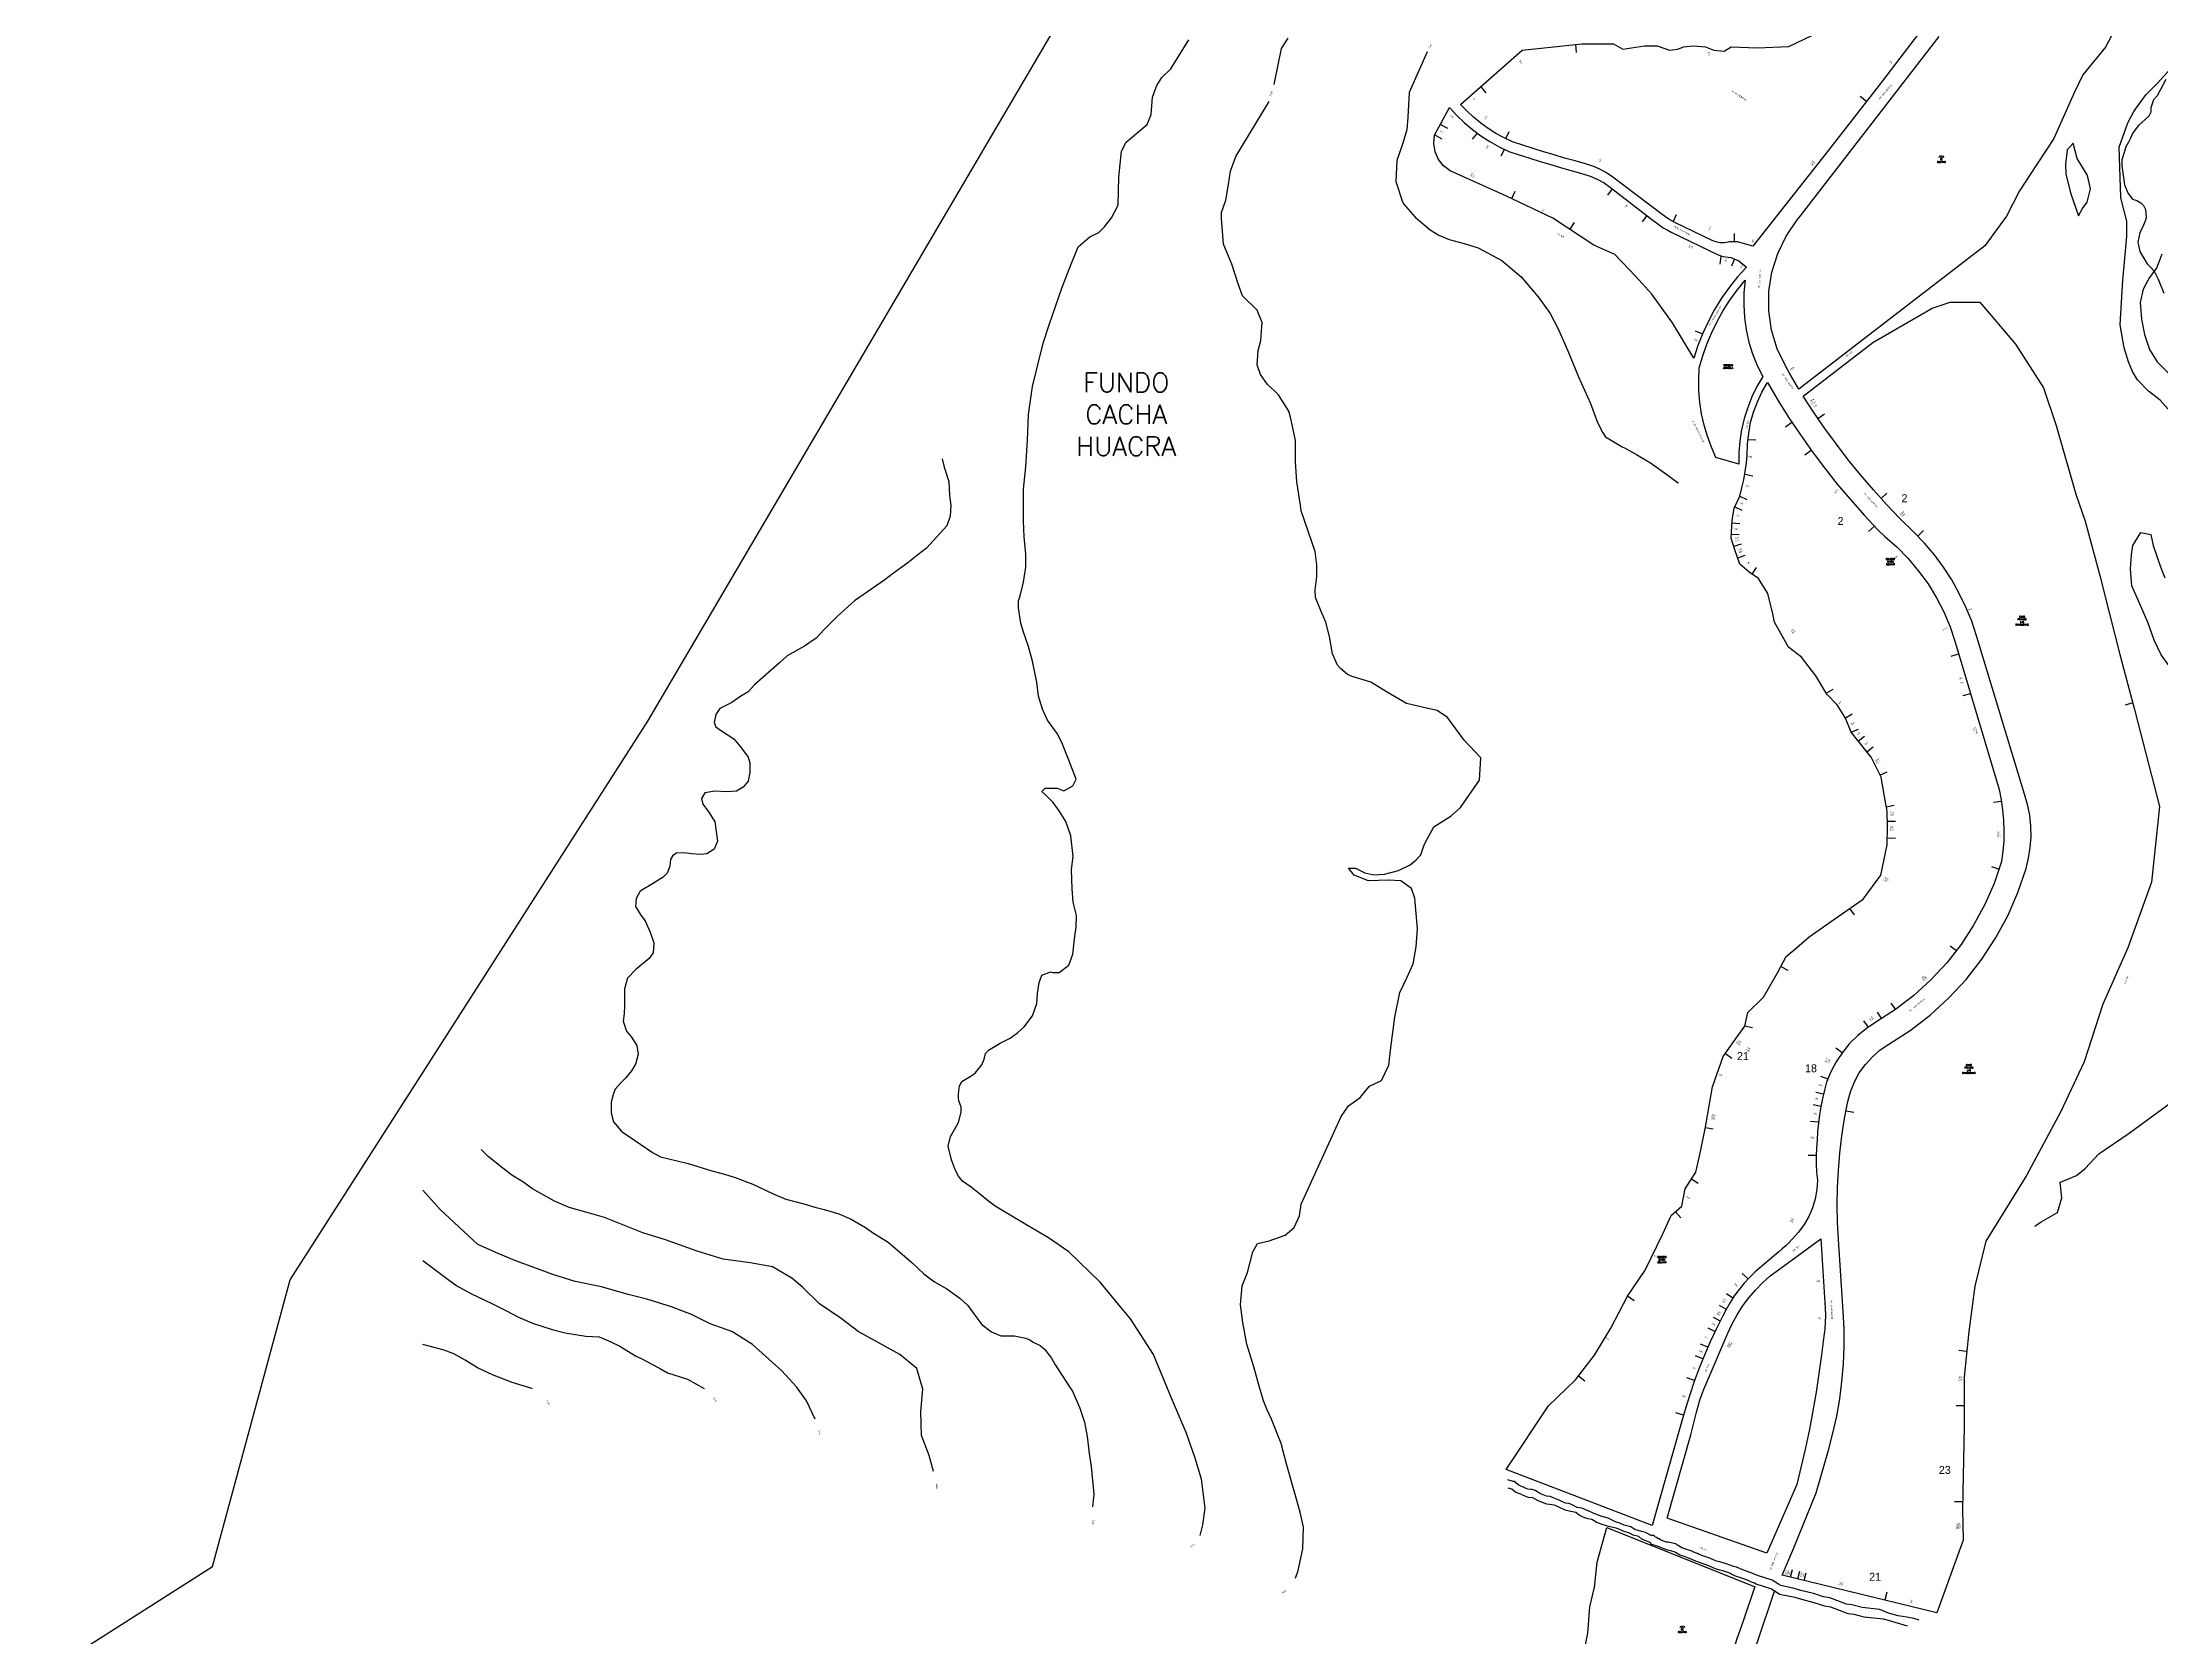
# Model space of a CAD drawing. Header units: inches. Extents: x 317537 to 321067, y 8681602 to 8686742.
# Drawn here: x 317537 to 318866, y 8682600 to 8683601 of the extents above; entities that cross this region are included whole.
import ezdxf
from ezdxf.enums import TextEntityAlignment as Align

# ---------------------------------------------------------------- set-up
doc = ezdxf.new("R2010")
doc.units = ezdxf.units.IN
doc.header["$MEASUREMENT"] = 0
for name, color, linetype in [('AVENIDAS', 56, 'Continuous'), ('CURVAS_DE_NIVEL', 8, 'Continuous'), ('CURVAS_DE_NIVEL_TEXT', 4, 'Continuous'), ('LIMITE_DISTRITO', 5, 'Continuous'), ('MANZANAS', 5, 'Continuous'), ('MEDIANERAS', 1, 'Continuous'), ('NOM_CALLES', 7, 'Continuous'), ('NOM_URBANIZACION', 7, 'Continuous'), ('NUM_CUADRA', 8, 'Continuous'), ('NUM_LOTE', 8, 'Continuous'), ('RIOS_QUEBRADAS', 4, 'Continuous'), ('TOPONIMOS', 7, 'Continuous')]:
    doc.layers.add(name, color=color, linetype=linetype)
doc.styles.add('ROMANS', font='ROMANS.shx')

msp = doc.modelspace()

# ---------------------------------------------------------------- linework, layer by layer
at = {"layer": 'AVENIDAS'}
msp.add_lwpolyline([(318623.2, 8682629.2), (318611.7, 8682595)], dxfattribs=at)
at = {"layer": 'CURVAS_DE_NIVEL'}
for points in [[(318263, 8682663.7), (318264.7, 8682670.4), (318266.1, 8682680.9), (318264, 8682699), (318259.8, 8682713), (318254.2, 8682728.4), (318245.1, 8682750), (318233.9, 8682777.3), (318219.3, 8682799.6), (318213, 8682807.3), (318200.4, 8682822.7), (318180.6, 8682841.7), (318168, 8682850.5), (318158.3, 8682856.1), (318145, 8682864.1), (318134.5, 8682870.4), (318130.3, 8682873.5), (318124.7, 8682878.1), (318119.5, 8682882.3), (318113.9, 8682886.1), (318111.4, 8682889.2), (318109.7, 8682892.7), (318107.2, 8682899.4), (318105.1, 8682908.1), (318106.5, 8682914), (318111.4, 8682922.8), (318113.2, 8682929.4), (318113.2, 8682932.6), (318111.8, 8682936.4), (318111.4, 8682938.5), (318111.4, 8682940.9), (318112.1, 8682945.8), (318113.5, 8682948.6), (318118.8, 8682951.8), (318121.9, 8682953.9), (318124.3, 8682956.7), (318126.1, 8682959.1), (318127.5, 8682962.6), (318128.5, 8682966.1), (318130.3, 8682968.2), (318137.6, 8682972.7), (318143.9, 8682975.9), (318148.8, 8682979.4), (318152.7, 8682982.9), (318157.9, 8682989.9), (318160.7, 8682997.5), (318161, 8683003.8), (318162.1, 8683010.8), (318163.8, 8683015.4), (318169.1, 8683017.5), (318170.5, 8683017.1), (318174.7, 8683017.1), (318180.6, 8683021.6), (318183.1, 8683028.6), (318184.5, 8683039.8), (318185.2, 8683045.4), (318185.5, 8683052.7), (318183.4, 8683061.1), (318182.7, 8683069.5), (318182.4, 8683081.7), (318183.4, 8683089.8), (318182, 8683102.7), (318178.9, 8683111.8), (318174.7, 8683118.4), (318170.8, 8683123.7), (318166.3, 8683128.2), (318163.8, 8683130.6), (318165.9, 8683132.7), (318169.4, 8683132.7), (318173.3, 8683132.7), (318177.5, 8683131), (318183.1, 8683134.1), (318185.2, 8683138.3), (318180.6, 8683150.2), (318176.4, 8683161.4), (318173.3, 8683167), (318167.3, 8683175.4), (318164.2, 8683182.3), (318161.7, 8683190.4), (318160.7, 8683199.1), (318157.9, 8683212.4), (318155.1, 8683222.2), (318152.3, 8683230.5), (318150.6, 8683236.1), (318149.2, 8683245.9), (318149.2, 8683250.1), (318150.2, 8683253.3), (318152.3, 8683262), (318153.7, 8683271.4), (318153.7, 8683279.5), (318152.7, 8683290.3), (318152.3, 8683300.4), (318152.3, 8683320.3), (318153.7, 8683334.3), (318154.7, 8683350.7), (318155.4, 8683367.1), (318157.9, 8683384.6), (318164.5, 8683411.9), (318168.4, 8683423.4), (318172.6, 8683435.6), (318176.4, 8683446.4), (318181, 8683458.3), (318186.6, 8683472.3), (318193.9, 8683478.6), (318199.5, 8683481.4), (318203, 8683484.9), (318207.5, 8683490.5), (318211.7, 8683498.5), (318212.1, 8683516), (318213.8, 8683532.4), (318216.6, 8683538), (318224.7, 8683544.6), (318229.9, 8683549.1), (318232.4, 8683555.4), (318233.1, 8683566.3), (318234.8, 8683570.8), (318235.8, 8683573.6), (318239, 8683578.5), (318244.6, 8683584.1), (318256, 8683602.2)], [(318318, 8683603.3), (318313.8, 8683596.7), (318309.3, 8683574.2)], [(318405.5, 8683594.6), (318394.1, 8683569.2), (318393.4, 8683553.7), (318392.6, 8683545.7), (318390, 8683536.8), (318386.4, 8683526.5), (318385.8, 8683513.3), (318389.7, 8683501.1), (318390.5, 8683499.3), (318398, 8683491), (318407.3, 8683483), (318412.8, 8683479.6), (318419.3, 8683477), (318428.6, 8683474.4), (318437.4, 8683471.6), (318452.2, 8683463.8), (318464.4, 8683453.5), (318475, 8683441), (318482.5, 8683430.4), (318487.7, 8683420.8), (318493.6, 8683407.1), (318500.4, 8683390.8), (318507.9, 8683374), (318512.3, 8683362.1), (318515.7, 8683355.6), (318517.2, 8683353), (318527.8, 8683346.8), (318529.7, 8683346), (318536.7, 8683342.1), (318545.5, 8683336.7), (318555.8, 8683329.4), (318562.8, 8683324.3), (318563, 8683324.1)], [(318868.7, 8683577.4), (318863.4, 8683567.1), (318861, 8683564.5), (318859.3, 8683559.5), (318859.3, 8683556.8), (318858, 8683554.4), (318851.6, 8683548.5), (318849.2, 8683545.5), (318847.9, 8683543.5), (318846.6, 8683540.4), (318845.3, 8683538), (318843.7, 8683535), (318842.4, 8683530.8), (318841.1, 8683526.9), (318841.1, 8683523.1), (318842.4, 8683514.4), (318842.9, 8683511.3), (318845.1, 8683505.8), (318847.9, 8683502.3), (318850.5, 8683501.3), (318853, 8683499.9), (318854.7, 8683498.2), (318856, 8683495.8), (318856.5, 8683491), (318856, 8683489), (318854.7, 8683485.9), (318852.5, 8683481.1), (318851.2, 8683475.2), (318852.5, 8683469.3), (318855.1, 8683464.7), (318857.1, 8683461.7), (318859.3, 8683459.3), (318861.5, 8683457.1), (318863.9, 8683452), (318867.4, 8683443.3)], [(318322.8, 8682637), (318324.6, 8682641.7), (318327.5, 8682655.4), (318327.9, 8682669), (318325.7, 8682678.3), (318317.5, 8682707.9), (318313.8, 8682721.5), (318307.9, 8682736.7), (318304.9, 8682743), (318302.7, 8682748.2), (318300.1, 8682757.4), (318296.8, 8682769.6), (318292.4, 8682783.7), (318289.8, 8682797.3), (318288.3, 8682808.4), (318289.4, 8682820.3), (318292.7, 8682828.8), (318296.1, 8682841.7), (318299, 8682846.9), (318306.4, 8682848.7), (318316.4, 8682852.1), (318322, 8682856.9), (318325.3, 8682864.3), (318326.4, 8682871.7), (318351.6, 8682926.7), (318356, 8682933.4), (318363.4, 8682938.6), (318369.3, 8682945.6), (318376.7, 8682949.3), (318381.5, 8682958.9), (318382.6, 8682970), (318385.2, 8682988.9), (318388.2, 8683004.4), (318393, 8683014), (318396.7, 8683022.5), (318398.5, 8683033.2), (318399.3, 8683044.3), (318397.8, 8683063.6), (318395.6, 8683069.8), (318388.9, 8683074.6), (318381.2, 8683075), (318368.6, 8683074.6), (318359.7, 8683078), (318356, 8683082.4), (318360.4, 8683082.4), (318366.4, 8683079.5), (318371.9, 8683078.3), (318378.6, 8683078.7), (318387.4, 8683080.9), (318394.8, 8683084.6), (318398.5, 8683087.6), (318401.5, 8683090.9), (318403.4, 8683096.5), (318404.5, 8683098.7), (318409.6, 8683108.3), (318420.4, 8683115.3), (318426.3, 8683120.5), (318438.3, 8683137.7), (318439.1, 8683151.7), (318428.7, 8683162.8), (318418.3, 8683176.9), (318411.7, 8683181.3), (318405, 8683182.8), (318392.4, 8683185.8), (318379.9, 8683193.1), (318370.2, 8683199.1), (318358.4, 8683202.8), (318355.4, 8683204), (318351.2, 8683207.5), (318349.1, 8683209.9), (318346, 8683216.9), (318344.2, 8683227.8), (318341.8, 8683236.8), (318339, 8683243.5), (318335.5, 8683252.2), (318335.1, 8683257.1), (318336.2, 8683265.5), (318336.2, 8683272.8), (318335.1, 8683281.2), (318326.4, 8683306.7), (318326, 8683310.2), (318323.6, 8683324.9), (318322.9, 8683337.4), (318322.9, 8683350.7), (318321.2, 8683358.8), (318319.8, 8683365.4), (318318.7, 8683369.2), (318312.1, 8683379.4), (318310, 8683381.8), (318305.4, 8683386), (318300.9, 8683392.3), (318298.8, 8683398.2), (318299.5, 8683407.3), (318301.2, 8683413.6), (318301.6, 8683419.5), (318301.9, 8683424.8), (318298.8, 8683432.5), (318289.7, 8683441.5), (318286.9, 8683449.2), (318283, 8683461.5), (318277.8, 8683474), (318276.4, 8683490.1), (318276.4, 8683493.9), (318279.2, 8683501.6), (318280.9, 8683511.4), (318282, 8683519.8), (318285.5, 8683528.9), (318306.4, 8683563.4)], [(318101.3, 8683339.2), (318102.4, 8683334), (318105.5, 8683325.1), (318105.9, 8683316.2), (318106.7, 8683310.1), (318106.3, 8683303.3), (318104.2, 8683297.3), (318091.4, 8683283.3), (318086, 8683279), (318079.7, 8683274), (318070.8, 8683267.6), (318065.2, 8683263.4), (318046.3, 8683250.3), (318035.7, 8683240.6), (318027.2, 8683232.2), (318022.2, 8683226.8), (318015, 8683221.7), (318004, 8683215.6), (317999.2, 8683211.3), (317983.6, 8683197.4), (317979.5, 8683193.2), (317974.3, 8683189.9), (317969.3, 8683186.4), (317961.8, 8683182.6), (317959.3, 8683178.9), (317958.3, 8683173.9), (317959.3, 8683171.2), (317962.9, 8683168.7), (317970.6, 8683163.7), (317974.7, 8683158.5), (317979.5, 8683152.1), (317980.7, 8683148.5), (317980.7, 8683142.5), (317979.5, 8683137.1), (317976.4, 8683133.2), (317972.2, 8683130.7), (317966, 8683130.3), (317958.7, 8683130.7), (317952.3, 8683129.8), (317950.4, 8683126.1), (317951.1, 8683122.6), (317955, 8683117.6), (317958.7, 8683111.6), (317960.4, 8683099.3), (317958.3, 8683094.3), (317953.7, 8683091.4), (317949.8, 8683091), (317944, 8683091.4), (317939.2, 8683092.1), (317934.6, 8683091.8), (317932.4, 8683090.4), (317930.9, 8683087.9), (317930.5, 8683083.7), (317928.8, 8683079.4), (317926.3, 8683076.9), (317919.5, 8683072.7), (317911.8, 8683068), (317909.3, 8683063.4), (317908.9, 8683058.4), (317912.2, 8683053), (317914.9, 8683049.5), (317918.2, 8683042.4), (317920.3, 8683035.6), (317919.9, 8683029.3), (317917.4, 8683025.8), (317909.3, 8683019.1), (317903.9, 8683013.5), (317902.1, 8683006.7), (317902.1, 8683002.1), (317902.1, 8682996.1), (317901.7, 8682991.1), (317901.2, 8682986.5), (317903.3, 8682980.1), (317906.4, 8682976.4), (317909.7, 8682971.2), (317910.6, 8682965.8), (317908.9, 8682959.5), (317906.4, 8682955.2), (317902.9, 8682951), (317899.6, 8682947.7), (317896.2, 8682943.8), (317895, 8682941), (317893.6, 8682935.7), (317893.6, 8682929), (317895, 8682923.4), (317900, 8682917.6), (317901.4, 8682916.3), (317904.3, 8682914.5), (317912.2, 8682909.1), (317919.5, 8682904.1), (317924.5, 8682901.4), (317935.1, 8682898.9), (317941.9, 8682897.2), (317956.8, 8682892.5), (317964.7, 8682890.4), (317971.4, 8682888.3), (317982.4, 8682884.1), (317994.8, 8682878.3), (318003.1, 8682874.8), (318014.5, 8682871.9), (318021.4, 8682869.8), (318027.2, 8682868.4), (318036.5, 8682865.6), (318044.2, 8682862.3), (318053.1, 8682857.1), (318058.1, 8682853.4), (318067.3, 8682847.8), (318073.3, 8682842.8), (318082.2, 8682835.1), (318089.7, 8682827.9), (318096.5, 8682822.9), (318104.2, 8682818.5), (318112.3, 8682812.7), (318117.3, 8682808.1), (318121.2, 8682802.9), (318126.2, 8682796.1), (318132.2, 8682791.5), (318138, 8682789), (318141.8, 8682789), (318146.5, 8682789), (318153.8, 8682787.6), (318156.3, 8682786.5), (318158.4, 8682785.1), (318162.7, 8682783), (318165.6, 8682780.5), (318169.8, 8682775.1), (318171.9, 8682771.2), (318176.6, 8682764.1), (318181.6, 8682756.4), (318182.9, 8682754.3), (318187.6, 8682743.7), (318190.5, 8682734.8), (318192.2, 8682725.9), (318193.4, 8682715.1), (318194.7, 8682707), (318196.3, 8682689.7), (318195.5, 8682681.7)], [(318872, 8683207.7), (318865.8, 8683216.4), (318861.5, 8683225.5), (318857.7, 8683236.1), (318851.5, 8683250.1), (318847.4, 8683259.6), (318846.6, 8683270.2), (318847.2, 8683279.1), (318848, 8683285), (318853.1, 8683293.1), (318859.3, 8683291.8), (318860.9, 8683285), (318865.3, 8683271.5), (318868.2, 8683264.7)], [(318786.6, 8682857.9), (318790.5, 8682860.5), (318800.8, 8682866.4), (318803.5, 8682875.6), (318802.4, 8682885.4), (318806.2, 8682887), (318812.7, 8682889.7), (318818.1, 8682894), (318826.7, 8682903.2), (318845.7, 8682916.2), (318889.5, 8682948.1)], [(318095.9, 8682703.9), (318093.1, 8682714), (318088.3, 8682726.5), (318087.8, 8682741.5), (318089.2, 8682755.5), (318085.4, 8682768.6), (318074.7, 8682777.3), (318058.8, 8682786), (318048.6, 8682791.8), (318038, 8682800), (318024.4, 8682809.2), (318013.8, 8682819.4), (318007, 8682825.2), (317994.9, 8682832.4), (317980.9, 8682834.8), (317963.9, 8682837.2), (317947.5, 8682842.1), (317927.7, 8682849.3), (317913.6, 8682853.7), (317889.4, 8682863.3), (317877.8, 8682866.7), (317867.2, 8682869.6), (317858, 8682873.5), (317844.4, 8682881.2), (317838.2, 8682885.6), (317831.4, 8682889.9), (317825.6, 8682894.3), (317816.4, 8682901.5), (317812, 8682905.9)], [(318021.5, 8682736.7), (318016.2, 8682748.3), (318009.9, 8682757), (318000.7, 8682767.1), (317982.3, 8682783.6), (317969.3, 8682791.8), (317955.7, 8682796.6), (317944.1, 8682802.4), (317931.5, 8682807.3), (317916, 8682812.1), (317904.4, 8682815), (317887.5, 8682819.8), (317871.1, 8682823.2), (317857, 8682827.6), (317833.3, 8682836.3), (317822.7, 8682840.6), (317810.1, 8682846.4), (317786.4, 8682868.2), (317775.5, 8682880.4)], [(317775.5, 8682836.2), (317791.3, 8682824.3), (317796.9, 8682820.4), (317805.7, 8682815.6), (317819.2, 8682809.2), (317828, 8682804.8), (317835.6, 8682800.8), (317844.4, 8682796.9), (317856.7, 8682792.9), (317864.7, 8682790.9), (317877.8, 8682788.9), (317886.2, 8682788.5), (317893.4, 8682785.3), (317899, 8682782.5), (317908.9, 8682776.5), (317913.7, 8682774.1), (317924.9, 8682768.2), (317928.9, 8682765.8), (317936.9, 8682763.4), (317941.6, 8682761.8), (317951.9, 8682756)], [(317844.3, 8682755.7), (317843.2, 8682756.2), (317831.6, 8682759.8), (317819.2, 8682764.6), (317809.7, 8682769), (317802.1, 8682773.7), (317794.9, 8682777.7), (317788.9, 8682780.1), (317775.5, 8682783.5)]]:
    msp.add_lwpolyline(points, dxfattribs=at)
at = {"layer": 'LIMITE_DISTRITO'}
msp.add_lwpolyline([(317536.9, 8682576.4), (317643.5, 8682644.2), (317692.3, 8682824.2), (317775.7, 8682954.4), (317916.7, 8683174.7), (318395, 8683989.5), (318707.3, 8684472.7), (318883, 8684586.4)], dxfattribs=at)
at = {"layer": 'MANZANAS'}
for points in [[(318716.1, 8683609.4), (318690.5, 8683575.7), (318656.6, 8683532.1), (318609.8, 8683472.8), (318600, 8683475.4), (318595.1, 8683475.4), (318594.2, 8683475.2), (318591.7, 8683474.8), (318589.1, 8683474.9), (318586.6, 8683475.4), (318584.2, 8683476.3), (318561.3, 8683487.3), (318557, 8683489.7), (318552.9, 8683492.5), (318521.8, 8683516), (318517.9, 8683518.7), (318513.7, 8683521), (318509.3, 8683522.9), (318504.8, 8683524.4), (318498.2, 8683526.2), (318491.6, 8683528), (318485, 8683530), (318478.4, 8683532), (318471.9, 8683534), (318465.4, 8683536.1), (318458.9, 8683538.2), (318453.7, 8683540.7), (318448.6, 8683543.5), (318443.8, 8683546.6), (318439.1, 8683550), (318434.6, 8683553.7), (318430.4, 8683557.6), (318426.3, 8683561.7), (318465.1, 8683595.7), (318502.5, 8683599.6), (318522.4, 8683599.7), (318528.2, 8683596.4), (318541.8, 8683598.4), (318549.6, 8683598.4), (318557.4, 8683595.8), (318562.5, 8683596.4), (318566.4, 8683597.7), (318572.2, 8683598.4), (318580, 8683597.7), (318585.2, 8683595.7), (318591.7, 8683595.1), (318596.2, 8683597.7), (318612.4, 8683597.1), (318632.2, 8683598), (318665.9, 8683614.1)], [(318834.6, 8683604.7), (318831, 8683597.5), (318816.6, 8683580.2), (318811.2, 8683568.9), (318798.6, 8683540.3), (318788, 8683524.4), (318777, 8683507.4), (318768.9, 8683491.6), (318755.2, 8683472.9), (318647, 8683389.4), (318638.6, 8683383), (318632.7, 8683393), (318630.3, 8683397.2), (318625, 8683408.3), (318621.5, 8683420), (318619.7, 8683432.1), (318619.8, 8683444.3), (318621.6, 8683456.4), (318625.3, 8683468.1), (318630.6, 8683479.1), (318637.5, 8683489.2), (318639.5, 8683491.8), (318726.5, 8683604.2)]]:
    msp.add_lwpolyline(points, dxfattribs=at)
for points in [[(318548.1, 8683488.3), (318549, 8683487.6), (318551.2, 8683485.9), (318553.5, 8683484.3), (318555.9, 8683482.9), (318558.4, 8683481.6), (318587.9, 8683467.3), (318590.9, 8683466.3), (318596, 8683465.6), (318600.9, 8683463.5), (318605.7, 8683459.6), (318600.1, 8683453.4), (318594.9, 8683446.9), (318590.1, 8683440.1), (318585.7, 8683433), (318581.8, 8683425.6), (318578.3, 8683418.1), (318575.2, 8683410.3), (318572.6, 8683402.4), (318559.4, 8683424.7), (318546.3, 8683442.7), (318536.1, 8683454), (318523.1, 8683467.4), (318510, 8683473.4), (318484.2, 8683490.2), (318455.1, 8683504.1), (318419.8, 8683519.9), (318415.7, 8683523.1), (318412.5, 8683527.2), (318410.4, 8683532), (318409.6, 8683537.2), (318410.1, 8683542.3), (318419.5, 8683559.7), (318424, 8683554.8), (318428.8, 8683550.2), (318433.9, 8683545.9), (318439.2, 8683542), (318444.8, 8683538.4), (318450.6, 8683535.1), (318456.6, 8683532.2), (318463.2, 8683530.1), (318469.8, 8683527.9), (318476.4, 8683525.9), (318483, 8683523.9), (318489.7, 8683521.9), (318496.3, 8683520), (318503, 8683518.2), (318507.7, 8683516.7), (318512.1, 8683514.7), (318516.4, 8683512.4), (318520.4, 8683509.6)], [(318576.1, 8683396.4), (318578.3, 8683403.9), (318580.9, 8683411.2), (318583.9, 8683418.5), (318587.3, 8683425.5), (318591.1, 8683432.3), (318595.3, 8683438.9), (318599.9, 8683445.2), (318604.9, 8683451.3), (318604.1, 8683443.5), (318604, 8683435.7), (318604.4, 8683427.9), (318605.5, 8683420.2), (318607.2, 8683412.6), (318609.5, 8683405.1), (318612.4, 8683397.9), (318615.9, 8683390.9), (318612.3, 8683384.7), (318609.1, 8683378.2), (318606.5, 8683371.4), (318604.3, 8683364.6), (318602.7, 8683357.5), (318601.6, 8683350.4), (318601, 8683343.2), (318601, 8683336), (318586.6, 8683340.1), (318583.7, 8683346.7), (318581.2, 8683353.5), (318579.2, 8683360.5), (318577.6, 8683367.5), (318576.5, 8683374.7), (318575.9, 8683381.9), (318575.8, 8683389.1)], [(318663.4, 8682849.4), (318662.9, 8682860.2), (318662.7, 8682871.1), (318662.9, 8682882), (318663.4, 8682892.8), (318664.3, 8682903.7), (318665.6, 8682914.5), (318667.3, 8682925.3), (318669.3, 8682936), (318670.9, 8682942.2), (318673.4, 8682948.3), (318676.5, 8682954), (318680.3, 8682959.3), (318684.7, 8682964.1), (318689.6, 8682968.4), (318695, 8682972), (318708.4, 8682980.6), (318720.9, 8682990.3), (318732.7, 8683001.1), (318743.5, 8683012.7), (318753.3, 8683025.3), (318762, 8683038.6), (318769.6, 8683052.6), (318775.9, 8683067.2), (318781.1, 8683082.2), (318782.7, 8683088.8), (318783.7, 8683095.5), (318784.2, 8683102.2), (318784.1, 8683109), (318783.4, 8683115.8), (318782, 8683122.4), (318780.2, 8683128.9), (318750, 8683228.3), (318747, 8683237.4), (318743.4, 8683246.3), (318739.2, 8683254.9), (318734.5, 8683263.3), (318729.3, 8683271.3), (318723.6, 8683279), (318717.4, 8683286.3), (318710.7, 8683293.2), (318702, 8683301.9), (318693.5, 8683310.7), (318685.3, 8683319.8), (318677.3, 8683329.2), (318669.6, 8683338.7), (318662.1, 8683348.4), (318654.9, 8683358.3), (318648, 8683368.4), (318641.3, 8683378.7), (318684.9, 8683412.3), (318722.1, 8683433.8), (318733.4, 8683437.6), (318740.2, 8683437.6), (318752, 8683437.6), (318774.5, 8683411.2), (318792.1, 8683383.8), (318800, 8683360.3), (318812.2, 8683317.1), (318818.2, 8683300.1), (318827.4, 8683266), (318833.4, 8683242), (318839.8, 8683216.6), (318849.1, 8683182.1), (318856.4, 8683153.6), (318864.7, 8683121.1), (318859.7, 8683073.6), (318845, 8683032.5), (318829.3, 8682997.2), (318817.6, 8682961), (318802.9, 8682929.7), (318781.4, 8682889.6), (318755.9, 8682848.5), (318749, 8682820.1), (318745.1, 8682791.7), (318742.2, 8682763.4), (318742.2, 8682732.1), (318741.2, 8682680.2), (318741.7, 8682660.8), (318725.1, 8682615.3), (318628.2, 8682638.9), (318635.5, 8682656), (318649.4, 8682690.6), (318657.1, 8682717.2), (318659.9, 8682727.9), (318662.3, 8682738.6), (318664.2, 8682749.5), (318665.6, 8682760.4), (318666.5, 8682771.4), (318667, 8682782.4), (318666.9, 8682793.4), (318666.4, 8682804.4)], [(318634.4, 8682849.6), (318632.4, 8682847.6), (318630.3, 8682845.5), (318628.2, 8682843.6), (318626, 8682841.7), (318611.2, 8682829.2), (318607.6, 8682825.7), (318604.2, 8682822), (318601.1, 8682818.1), (318598.1, 8682814.1), (318595.4, 8682809.9), (318592.9, 8682805.6), (318590.7, 8682801.2), (318586.7, 8682793.2), (318582.9, 8682785.2), (318579.3, 8682777), (318576, 8682768.7), (318572.9, 8682760.4), (318570.1, 8682752), (318567.4, 8682743.4), (318565, 8682734.9), (318546.6, 8682670.1), (318455, 8682705.1), (318481.5, 8682745.2), (318498.5, 8682761.4), (318510.3, 8682776.9), (318520.6, 8682793.9), (318531, 8682813.9), (318542.1, 8682830.2), (318553.2, 8682853.1), (318558.5, 8682864.5), (318565.1, 8682870.3), (318567.3, 8682881.3), (318574, 8682891.7), (318576.2, 8682901.8), (318579.9, 8682918.9), (318584.5, 8682945.3), (318591.1, 8682964.2), (318598.3, 8682974.3), (318604.6, 8682983.4), (318606.5, 8682991.9), (318616.5, 8683001.6), (318625.2, 8683016.7), (318630.7, 8683027), (318635.6, 8683031.3), (318645, 8683039.4), (318663.2, 8683052.1), (318679, 8683063.1), (318689.9, 8683078), (318694, 8683097.1), (318694.2, 8683108.3), (318694, 8683118.3), (318692.2, 8683127.5), (318690.1, 8683139.5), (318686, 8683147.9), (318684, 8683152.1), (318671.3, 8683167.7), (318667.9, 8683176.6), (318662.6, 8683184.9), (318656.1, 8683191.7), (318649.3, 8683203.1), (318640.2, 8683214.8), (318632.1, 8683221.1), (318623.3, 8683236.8), (318622.2, 8683242.1), (318619.1, 8683254.9), (318613.2, 8683264.3), (318607.4, 8683268.1), (318601.6, 8683273.3), (318598.4, 8683282.1), (318596.1, 8683289.6), (318596.7, 8683300.7), (318598, 8683308.3), (318601.5, 8683315.9), (318602.9, 8683321), (318604.1, 8683326.1), (318605, 8683331.3), (318605.7, 8683336.5), (318606.2, 8683341.8), (318606.3, 8683348.6), (318607.1, 8683355.4), (318608.3, 8683362.1), (318610.2, 8683368.6), (318612.6, 8683375), (318615.4, 8683381.2), (318618.9, 8683387.1), (318625.4, 8683376), (318632.3, 8683365.1), (318639.5, 8683354.4), (318646.9, 8683343.9), (318654.7, 8683333.6), (318662.7, 8683323.5), (318670.9, 8683313.7), (318679.5, 8683304), (318688.3, 8683294.6), (318692.6, 8683290.6), (318700.2, 8683283.9), (318707.2, 8683276.7), (318713.7, 8683268.9), (318719.6, 8683260.8), (318724.8, 8683252.1), (318729.5, 8683243.2), (318733.4, 8683233.9), (318736.6, 8683224.3), (318764.2, 8683131.8), (318765.5, 8683125.4), (318766.4, 8683119), (318767, 8683112.6), (318767.2, 8683106.1), (318767.1, 8683099.6), (318766.6, 8683093.2), (318765.7, 8683086.7), (318761, 8683072.9), (318755.2, 8683059.6), (318748.2, 8683046.8), (318740.3, 8683034.6), (318731.3, 8683023.1), (318721.4, 8683012.4), (318710.7, 8683002.6), (318699.1, 8682993.7), (318686.9, 8682985.8), (318681, 8682981.9), (318675.5, 8682977.4), (318670.4, 8682972.4), (318665.9, 8682966.9), (318662, 8682961), (318658.7, 8682954.7), (318656, 8682948.2), (318654.6, 8682943.1), (318653.4, 8682938), (318652.3, 8682932.8), (318651.5, 8682927.6), (318650.8, 8682922.4), (318650.3, 8682917.2), (318650, 8682911.9), (318649.6, 8682906.9), (318649.4, 8682901.8), (318649.5, 8682896.8), (318649.7, 8682891.7), (318650.2, 8682886.7), (318649.8, 8682880.8), (318648.8, 8682875), (318647.1, 8682869.3), (318644.8, 8682863.9), (318641.9, 8682858.8), (318638.4, 8682854)], [(318655.1, 8682806.4), (318655.2, 8682802), (318655.1, 8682797.6), (318654.8, 8682793.2), (318654.3, 8682788.9), (318652.8, 8682777.2), (318651.2, 8682765.4), (318649.4, 8682753.7), (318647.4, 8682742), (318645.2, 8682730.4), (318642.7, 8682718.8), (318640.1, 8682707.3), (318637.3, 8682695.8), (318618.5, 8682652.6), (318556, 8682674.7), (318570.9, 8682727), (318574.4, 8682741.2), (318575.4, 8682744.9), (318576.5, 8682748.6), (318577.8, 8682752.3), (318579.2, 8682755.9), (318594, 8682790.7), (318596.7, 8682796.5), (318599.8, 8682802.2), (318603.3, 8682807.6), (318607.1, 8682812.8), (318611.3, 8682817.7), (318615.8, 8682822.3), (318620.6, 8682826.6), (318625.7, 8682830.5), (318652.4, 8682849.8)], [(318510.4, 8682631.2), (318512, 8682647), (318518.2, 8682668.8), (318610.5, 8682631.8), (318610.9, 8682631.8), (318603.7, 8682610), (318599.7, 8682599), (318595.5, 8682585.3), (318594.9, 8682571.8), (318592.7, 8682563.8), (318588.7, 8682553.4), (318576.9, 8682524.1), (318574.8, 8682519.4), (318528.9, 8682539.2), (318526.3, 8682555.1), (318528, 8682565.1), (318522.7, 8682569.8), (318503.4, 8682575.6), (318503.9, 8682590.9), (318506.3, 8682602.4), (318507.5, 8682619), (318510.4, 8682631.4)]]:
    msp.add_lwpolyline(points, close=True, dxfattribs=at)
at = {"layer": 'MEDIANERAS'}
for points in [[(318498.5, 8683599.2), (318499, 8683594.2)], [(318439, 8683572.8), (318442.3, 8683569)], [(318681.1, 8683563.6), (318677.1, 8683566.7)], [(318410.2, 8683542.5), (318414.6, 8683540.1)], [(318413.8, 8683549), (318418.2, 8683546.7)], [(318436.8, 8683543.7), (318433.6, 8683539.8)], [(318454.7, 8683540.2), (318456.8, 8683544.7)], [(318453.9, 8683533.6), (318451.6, 8683529.2)], [(318458.5, 8683502.7), (318460.6, 8683507.3)], [(318521.4, 8683508.8), (318518.6, 8683504.7)], [(318495.2, 8683483.4), (318497.9, 8683487.6)], [(318543.2, 8683492), (318540.2, 8683488)], [(318559.8, 8683488.1), (318561.9, 8683492.7)], [(318598.1, 8683480.7), (318597.9, 8683475.7)], [(318589.7, 8683466.5), (318589.1, 8683461.5)], [(318596.6, 8683460.3), (318598.5, 8683464.9)], [(318573.5, 8683419.7), (318578.1, 8683417.8)], [(318650.5, 8683364.7), (318654.7, 8683367.5)], [(318630.2, 8683359.3), (318634.2, 8683362.2)], [(318606.6, 8683351.4), (318611.6, 8683351.2)], [(318642.3, 8683341.8), (318646.3, 8683344.7)], [(318604.8, 8683329.7), (318609.7, 8683328.6)], [(318601.5, 8683315.9), (318606, 8683313.8)], [(318690.1, 8683314.5), (318693.8, 8683317.8)], [(318598.4, 8683309.2), (318602.9, 8683307.1)], [(318596.2, 8683292.1), (318601.2, 8683291.8)], [(318596.6, 8683299.1), (318601.6, 8683298.8)], [(318682.3, 8683293.6), (318686, 8683297)], [(318713.1, 8683290.8), (318716.7, 8683294.3)], [(318597.7, 8683284.4), (318602.5, 8683285.9)], [(318600.2, 8683277.1), (318604.9, 8683278.8)], [(318609.2, 8683266.9), (318612, 8683271.1)], [(318734.1, 8683215.4), (318738.8, 8683217)], [(318655.8, 8683192.2), (318660.1, 8683194.8)], [(318746.3, 8683191.9), (318741.5, 8683190.5)], [(318848, 8683186.1), (318843.2, 8683184.8)], [(318667.8, 8683176.7), (318672.1, 8683179.4)], [(318671.3, 8683167.8), (318675.9, 8683169.6)], [(318675.8, 8683162.2), (318679.7, 8683165.3)], [(318681.3, 8683155.4), (318685.2, 8683158.6)], [(318689.4, 8683140.9), (318693.9, 8683143)], [(318693.4, 8683121), (318698.3, 8683121.9)], [(318760.7, 8683123.8), (318765.6, 8683124.6)], [(318694.1, 8683111.9), (318699.1, 8683112)], [(318694.1, 8683101.4), (318699.1, 8683101.3)], [(318759.5, 8683083.5), (318764.2, 8683081.9)], [(318670.4, 8683057.2), (318673.3, 8683053.1)], [(318733.5, 8683033.8), (318737.5, 8683030.8)], [(318627.3, 8683020.7), (318631.7, 8683018.4)], [(318696.3, 8682997.8), (318699.2, 8682993.8)], [(318604.6, 8682983.5), (318609.5, 8682982.4)], [(318679.1, 8682986.7), (318682, 8682982.7)], [(318687.7, 8682992.1), (318690.4, 8682987.9)], [(318661.7, 8682969.7), (318665.8, 8682966.7)], [(318592.5, 8682966.2), (318596.5, 8682963.3)], [(318649.2, 8682942), (318654, 8682940.8)], [(318652.1, 8682952), (318656.8, 8682950.2)], [(318647.5, 8682934.1), (318652.4, 8682933.2)], [(318668.2, 8682930.3), (318673.1, 8682929.4)], [(318580, 8682919.7), (318584.9, 8682918.9)], [(318645.9, 8682923.8), (318650.9, 8682923.2)], [(318644.5, 8682902.4), (318649.5, 8682902.3)], [(318571.3, 8682887.5), (318575.5, 8682884.8)], [(318561.2, 8682866.9), (318564.5, 8682863.1)], [(318603.1, 8682828.2), (318606.8, 8682824.8)], [(318531.1, 8682814.1), (318535.2, 8682811.2)], [(318593.1, 8682815.6), (318597.2, 8682812.8)], [(318584.8, 8682800.7), (318589.3, 8682798.5)], [(318588.6, 8682808.2), (318593, 8682805.8)], [(318581.4, 8682781.9), (318576.8, 8682783.7)], [(318581.5, 8682794), (318586, 8682791.8)], [(318578.4, 8682774.7), (318573.7, 8682776.5)], [(318743.8, 8682779.2), (318738.9, 8682779.8)], [(318500.3, 8682763.9), (318504.3, 8682760.8)], [(318573.1, 8682760.9), (318568.4, 8682762.7)], [(318742.2, 8682745.2), (318737.2, 8682745.2)], [(318566.2, 8682739.2), (318561.5, 8682740.7)], [(318741.1, 8682684.9), (318736.1, 8682684.8)], [(318633.4, 8682637.6), (318634.6, 8682642.5)], [(318638, 8682636.5), (318639.2, 8682641.4)], [(318642, 8682635.6), (318643.1, 8682640.4)], [(318693.7, 8682628.1), (318692.5, 8682623.3)]]:
    msp.add_lwpolyline(points, dxfattribs=at)
at = {"layer": 'RIOS_QUEBRADAS'}
for points in [[(318878.7, 8683360.9), (318865.1, 8683376.1), (318857.9, 8683381.7), (318851, 8683388.9), (318847.8, 8683394.1), (318845.4, 8683400.1), (318842.6, 8683408.9), (318840.2, 8683423.3), (318841.8, 8683451.3), (318843, 8683464.9), (318844.2, 8683478.9), (318844.2, 8683488.5), (318841, 8683501.3), (318840.6, 8683503.3), (318839.4, 8683534.9), (318845, 8683550.1), (318848.6, 8683557.3), (318856.2, 8683567.7), (318863.5, 8683574.9), (318871.5, 8683583.7)], [(318810.7, 8683537.3), (318806.8, 8683533.1), (318805.8, 8683523.9), (318806, 8683518.1), (318808.9, 8683506.2), (318813.9, 8683491.8), (318816.4, 8683496.4), (318819.5, 8683500.4), (318821.4, 8683508.7), (318820.4, 8683513.5), (318819.3, 8683517.4), (318813.1, 8683527.7)], [(318813.1, 8683527.7), (318810.7, 8683537.3)], [(318866.2, 8683467.8), (318863, 8683459.4), (318858.6, 8683453), (318854.6, 8683445.8), (318852.6, 8683437.4), (318853.4, 8683427), (318855.4, 8683417.4), (318858.6, 8683407.8), (318863.4, 8683400.2), (318872.6, 8683391)], [(318714.1, 8682610.6), (318710.7, 8682611.7), (318706.4, 8682612.5), (318700.9, 8682613.3), (318694.8, 8682615), (318689.4, 8682617.3), (318678.2, 8682618.5), (318671.8, 8682620.2), (318668.5, 8682620.6), (318658.1, 8682624.6), (318654, 8682625.3), (318647.7, 8682627.3), (318639.9, 8682629.3), (318635.6, 8682630.6), (318627.2, 8682632.3), (318625.8, 8682633.3), (318621.8, 8682635.7), (318613.2, 8682638.4), (318611.5, 8682639), (318610.1, 8682639.7), (318607.5, 8682640.7), (318603.5, 8682642.2), (318599.4, 8682643.8), (318596.9, 8682644.6), (318596.2, 8682645), (318591.7, 8682646.4), (318589, 8682647.2), (318586.9, 8682647.7), (318585.9, 8682648.1), (318582.7, 8682649.6), (318578.9, 8682650.7), (318576, 8682651.9), (318574.9, 8682652.4), (318572, 8682653.6), (318571.5, 8682653.9), (318567.1, 8682655.4), (318565.1, 8682656.1), (318563.1, 8682657.3), (318561.1, 8682658.5), (318556.7, 8682659.5), (318555.4, 8682659.5), (318551.7, 8682661.1), (318551, 8682661.7), (318550.3, 8682661.7), (318550, 8682662.2), (318549.3, 8682662.3), (318549, 8682662.8), (318548.3, 8682663), (318547.8, 8682663.7), (318546, 8682663.7), (318542.3, 8682665.7), (318539.8, 8682666.3), (318535.6, 8682667.6), (318533.1, 8682669.1), (318529, 8682670.3), (318526.2, 8682671.5), (318523.6, 8682672.4), (318518.9, 8682674.6), (318514.4, 8682675.9), (318512.9, 8682676.6), (318509.6, 8682677.8), (318506.1, 8682679.4), (318504.8, 8682679.8), (318503, 8682680.6), (318501, 8682681.1), (318499.5, 8682681.3), (318495.9, 8682683.1), (318494.2, 8682683.8), (318492.2, 8682684), (318489.5, 8682685.2), (318488.2, 8682685.9), (318485.1, 8682687.2), (318482.6, 8682688.2), (318480.3, 8682688.5), (318476.2, 8682690.2), (318474.9, 8682690.9), (318473.2, 8682691.9), (318471.2, 8682692.7), (318470.5, 8682692.7), (318468.5, 8682692.9), (318466.5, 8682693.7), (318465.8, 8682694), (318463.1, 8682695.1), (318461.8, 8682696.2), (318460.1, 8682697.7), (318459.3, 8682697.7), (318456.1, 8682698.6)], [(318706.8, 8682606.8), (318694.9, 8682610.4), (318691.7, 8682611.2), (318679.6, 8682612.5), (318673.2, 8682614.2), (318669.4, 8682614.6), (318658.7, 8682618.7), (318654.9, 8682619.4), (318648.2, 8682621.5), (318640.5, 8682623.5), (318636.3, 8682624.8), (318626.4, 8682626.8), (318623.8, 8682628.7), (318621, 8682630.3), (318611.9, 8682633.3), (318610.8, 8682633.8), (318608.8, 8682634.5), (318606.8, 8682635.5), (318602.8, 8682636.9), (318598.9, 8682638.3), (318596, 8682639.8), (318595.3, 8682640.2), (318591.6, 8682641.4), (318589.1, 8682642.1), (318587, 8682642.7), (318585.2, 8682643.3), (318582.1, 8682644.8), (318578.5, 8682645.9), (318575.1, 8682647.2), (318574, 8682647.7), (318568.9, 8682649.8), (318566.8, 8682650.5), (318564, 8682651.5), (318561.1, 8682653.1), (318560.3, 8682653.6), (318558.3, 8682654.1), (318556.1, 8682654.6), (318549.6, 8682657), (318549.1, 8682657.3), (318546.3, 8682658), (318545.4, 8682659.4), (318540.1, 8682661.5), (318538.2, 8682663.1), (318534.7, 8682664), (318532.4, 8682665.2), (318528.3, 8682666.4), (318525.3, 8682667.9), (318523.9, 8682668.3), (318519.2, 8682669.5), (318513.9, 8682671.1), (318511.4, 8682672.2), (318508.7, 8682673.7), (318506.4, 8682674.3), (318504.4, 8682674.8), (318501, 8682676.4), (318498.7, 8682678.1), (318496.6, 8682678.5), (318494.6, 8682679.1), (318492.1, 8682679.7), (318488.5, 8682681.3), (318487.2, 8682681.9), (318485.3, 8682682.7), (318480.5, 8682683.4), (318475.1, 8682685.6), (318473.2, 8682686.6), (318471.8, 8682687.4), (318469, 8682687.6), (318465.3, 8682689.1), (318464.8, 8682689.4), (318461, 8682690.8), (318458.6, 8682692.9), (318456.3, 8682693.5)]]:
    msp.add_lwpolyline(points, dxfattribs=at)

# ---------------------------------------------------------------- texts
at = {"layer": 'CURVAS_DE_NIVEL_TEXT'}
for s, rotation, p in [('1025', 55.6422, (318407.2, 8683598.1)), ('1050', 67.6363, (318307.6, 8683568.4)), ('1200', 294.1245, (317854.2, 8682747.3)), ('1175', 300.9398, (317958.7, 8682749)), ('1150', 285.0387, (318024.3, 8682728.5)), ('1125', 270.838, (318097.9, 8682694.8)), ('1100', 260.0228, (318196, 8682672.1)), ('1075', 33.6708, (318258, 8682657.2)), ('1050', 33.6708, (318315.6, 8682628.4))]:
    msp.add_text(s, height=1, rotation=rotation, dxfattribs=at).set_placement(p, align=Align.MIDDLE)
at = {"layer": 'NOM_CALLES'}
for s, rotation, p in [('CA. SIN NOMBRE', 326.9216, (318601, 8683567.3)), ('AV.  SAN  MARTIN', 49.3559, (318692.8, 8683569.5)), ('CA. S/N', 329.5705, (318489, 8683479.6)), ('PSJE. HUAYABAL', 332.3738, (318565.3, 8683482.4)), ('AV.  SAN  MARTIN', 264.7452, (318614.1, 8683452.3)), ('PSJ. CACHA HUACRA', 58.6641, (318586, 8683428.9)), ('CA. S/N', 37.2957, (318670, 8683405.1)), ('AV.  SAN  MARTIN', 304.8558, (318631.6, 8683387.9)), ('PSJE. CACHA HUACRA', 296.8208, (318575.6, 8683356.2)), ('CA. S/N', 77.6017, (318606.2, 8683360.9)), ('AV.  SAN  MARTIN', 312.6957, (318683.6, 8683313.4)), ('CA. S/N', 68.3818, (318844, 8683012.5)), ('AV.  SAN  MARTIN', 39.5927, (318712.6, 8682996.5)), ('CA. S/N', 38.9275, (318636.7, 8682843.8)), ('AV.  SAN  MARTIN', 272.2209, (318659.2, 8682805.5)), ('CA. S/N', 69.39, (318580.9, 8682768.7)), ('CA. S/N', 337.9576, (318578.7, 8682655.4)), ('AV.  SAN  MARTIN', 67.1721, (318622.8, 8682647.4))]:
    msp.add_text(s, height=1, rotation=rotation, dxfattribs=at).set_placement(p, align=Align.MIDDLE)
at = {"layer": 'NOM_URBANIZACION', "insert": (318216.7, 8683367.2), "char_height": 12, "width": 1, "attachment_point": 5, "style": 'ROMANS'}
msp.add_mtext('FUNDO\\P CACHA HUACRA', dxfattribs=at)
at = {"layer": 'NUM_CUADRA'}
for s, p in [('2', (318704.8, 8683314.6)), ('2', (318664.7, 8683300.3)), ('21', (318603.5, 8682964.6)), ('18', (318646.2, 8682956.9)), ('23', (318730.1, 8682704.9)), ('21', (318686.4, 8682637.9))]:
    msp.add_text(s, height=5, rotation=0.0005, dxfattribs=at).set_placement(p, align=Align.MIDDLE)
at = {"layer": 'NUM_LOTE'}
for s, rotation, p in [('S/N', 274.9499, (318582.2, 8683593.6)), ('S/N', 293.9072, (318464, 8683588.4)), ('S/N', 322.5627, (318696.2, 8683588.3)), ('S/N', 311.1899, (318434.7, 8683565)), ('S/N', 331.5771, (318421, 8683554)), ('S/N', 52.736, (318442.3, 8683553.3)), ('S/N', 331.5771, (318414.6, 8683544.3)), ('S/N', 59.5482, (318443, 8683534.9)), ('S/N', 62.1715, (318513.8, 8683526.6)), ('S/N', 324.2383, (318647.7, 8683525.4)), ('S/N', 62.3515, (318433.2, 8683517.5)), ('S/N', 62.3515, (318434.5, 8683516.8)), ('S/N', 324.2383, (318646.8, 8683524.1)), ('S/N', 60.4171, (318478, 8683495.1)), ('S/N', 51.4446, (318530.3, 8683497.9)), ('S/N', 64.0403, (318570.1, 8683472.9)), ('S/N', 64.0403, (318571.5, 8683472.2)), ('S/N', 71.7648, (318582.6, 8683483.8)), ('S/N', 75.4664, (318609.8, 8683475.9)), ('S/N', 57.5059, (318592.9, 8683463.9)), ('S/N', 53.7769, (318602.4, 8683460)), ('S/N', 328.7562, (318573.8, 8683413.9)), ('2338', 33.2384, (318634.4, 8683395.8)), ('2324', 33.2384, (318646.7, 8683375.9)), ('2314', 33.2384, (318647.7, 8683374.5)), ('S/N', 33.2384, (318648.9, 8683372.6)), ('S/N', 358.1748, (318608.1, 8683340.5)), ('S/N', 346.5862, (318606.1, 8683322.1)), ('2211', 42.4436, (318662.1, 8683319.1)), ('S/N', 350.2163, (318600.5, 8683303.6)), ('S/N', 335.1266, (318602.7, 8683311.3)), ('2184', 44.1782, (318703.3, 8683305.3)), ('S/N', 44.1782, (318704.3, 8683304.2)), ('S/N', 356.6126, (318599.4, 8683295.4)), ('S/N', 10.8267, (318599.8, 8683289.6)), ('S/N', 10.8267, (318600, 8683288.1)), ('S/N', 19.1515, (318601.5, 8683282.5)), ('S/N', 19.1515, (318602, 8683281)), ('S/N', 41.3259, (318607, 8683274)), ('S/N', 39.7003, (318699.5, 8683277.6)), ('S/N', 20.8992, (318745.9, 8683244.8)), ('S/N', 31.9535, (318634.6, 8683231.8)), ('S/N', 31.9535, (318635.4, 8683230.5)), ('2173', 23.3736, (318730.2, 8683232.5)), ('S/N', 14.9915, (318740.2, 8683201.6)), ('S/N', 10.908, (318740.8, 8683198.8)), ('S/N', 37.8235, (318664.2, 8683186.3)), ('S/N', 21.0763, (318672.4, 8683173.3)), ('S/N', 39.038, (318675.9, 8683166.9)), ('S/N', 21.0763, (318748.7, 8683170.2)), ('S/N', 17.802, (318749.3, 8683168.9)), ('S/N', 17.802, (318749.8, 8683167.5)), ('S/N', 39.2589, (318680.9, 8683160.7)), ('1837', 29.0821, (318687.7, 8683150.3)), ('1839', 29.0821, (318688.4, 8683148.9)), ('S/N', 4.3419, (318696.7, 8683117.4)), ('S/N', 4.3419, (318696.8, 8683115.9)), ('S/N', 352.8889, (318696.7, 8683106.7)), ('S/N', 352.8889, (318696.8, 8683108.2)), ('S/N', 359.0884, (318764, 8683104.8)), ('S/N', 359.0884, (318764, 8683103.6)), ('S/N', 359.0884, (318764, 8683102.3)), ('2025', 331.9027, (318692.9, 8683074.7)), ('2021', 331.9027, (318693.6, 8683076)), ('2021', 314.0684, (318716.6, 8683013)), ('2025', 314.0684, (318717.7, 8683014)), ('S/N', 302.0822, (318683.4, 8682987.7)), ('S/N', 302.0822, (318684.7, 8682988.5)), ('2141', 324.9736, (318600.6, 8682972.5)), ('S/N', 324.9736, (318601.4, 8682973.7)), ('S/N', 334.8901, (318606.6, 8682968.1)), ('S/N', 334.8901, (318607.3, 8682969.4)), ('1837', 331.4315, (318656.2, 8682961)), ('1839', 331.4315, (318656.9, 8682962.3)), ('S/N', 338.8886, (318589.5, 8682952.7)), ('S/N', 343.0778, (318652.2, 8682946.3)), ('S/N', 344.9303, (318585.1, 8682927.3)), ('S/N', 350.3503, (318648.7, 8682928.5)), ('S/N', 348.7191, (318649.5, 8682937.9)), ('S/N', 344.9303, (318584.5, 8682924.9)), ('S/N', 344.9303, (318584.8, 8682926.1)), ('S/N', 352.9436, (318647, 8682913.4)), ('2173', 333.9116, (318568.9, 8682875.9)), ('S/N', 331.0574, (318633.8, 8682861)), ('S/N', 331.0574, (318634.5, 8682862.3)), ('S/N', 330.3208, (318548.8, 8682839)), ('S/N', 321.6393, (318599.2, 8682821)), ('S/N', 3.1415, (318650.8, 8682823.3)), ('S/N', 328.9667, (318591.5, 8682810.5)), ('S/N', 328.9667, (318592.3, 8682811.8)), ('S/N', 328.9667, (318584.9, 8682796.4)), ('S/N', 328.9667, (318588.1, 8682802.5)), ('S/N', 328.9667, (318588.8, 8682803.8)), ('S/N', 354.2518, (318651.7, 8682800)), ('2211', 328.4878, (318518.3, 8682787.4)), ('S/N', 330.0025, (318580.6, 8682787.8)), ('S/N', 328.5964, (318594.5, 8682782.5)), ('S/N', 328.5964, (318595.1, 8682783.6)), ('S/N', 328.5964, (318595.8, 8682784.6)), ('S/N', 338.9462, (318572.8, 8682768.8)), ('S/N', 338.9462, (318577.1, 8682779.3)), ('2184', 357.2399, (318740, 8682761.6)), ('S/N', 357.2399, (318740.1, 8682763.1)), ('S/N', 341.6182, (318566.5, 8682751.1)), ('2324', 1.443, (318738.5, 8682669.8)), ('2314', 1.443, (318738.5, 8682668.6)), ('S/N', 1.443, (318738.4, 8682671)), ('2314', 76.3306, (318630.4, 8682640.7)), ('2324', 76.3306, (318631.6, 8682640.3)), ('S/N', 76.3306, (318632.6, 8682639.8)), ('2184', 76.3306, (318640, 8682639.1)), ('S/N', 76.3306, (318641.4, 8682638.8)), ('S/N', 76.3306, (318664.2, 8682633.6)), ('S/N', 76.3306, (318665.7, 8682633.3)), ('S/N', 76.3306, (318709.1, 8682622.3))]:
    msp.add_text(s, height=1, rotation=rotation, dxfattribs=at).set_placement(p, align=Align.MIDDLE)
at = {"layer": 'TOPONIMOS', "char_height": 1, "width": 1, "attachment_point": 5, "rotation": 0.0005, "style": 'ROMANS'}
for s, insert in [('AREA DE CULTIVO', (318728, 8683527.2)), ('TERRENO AGRICOLA', (318594.2, 8683397.2)), ('COLEGIO SIMON BOLIVAR', (318696, 8683274.7)), ('CLUB PRIVADO LAS GAMBUSINAS', (318778.6, 8683237.7)), ('CLUB PRIVADO LAS GAMBUSINAS', (318745.2, 8682956.5)), ('COLEGIO SIMON BOLIVAR', (318552.7, 8682836.8)), ('AREA DE CULTIVO', (318565.5, 8682604.8))]:
    msp.add_mtext(s, dxfattribs=dict(at, insert=insert))

doc.saveas('drawing.dxf')
